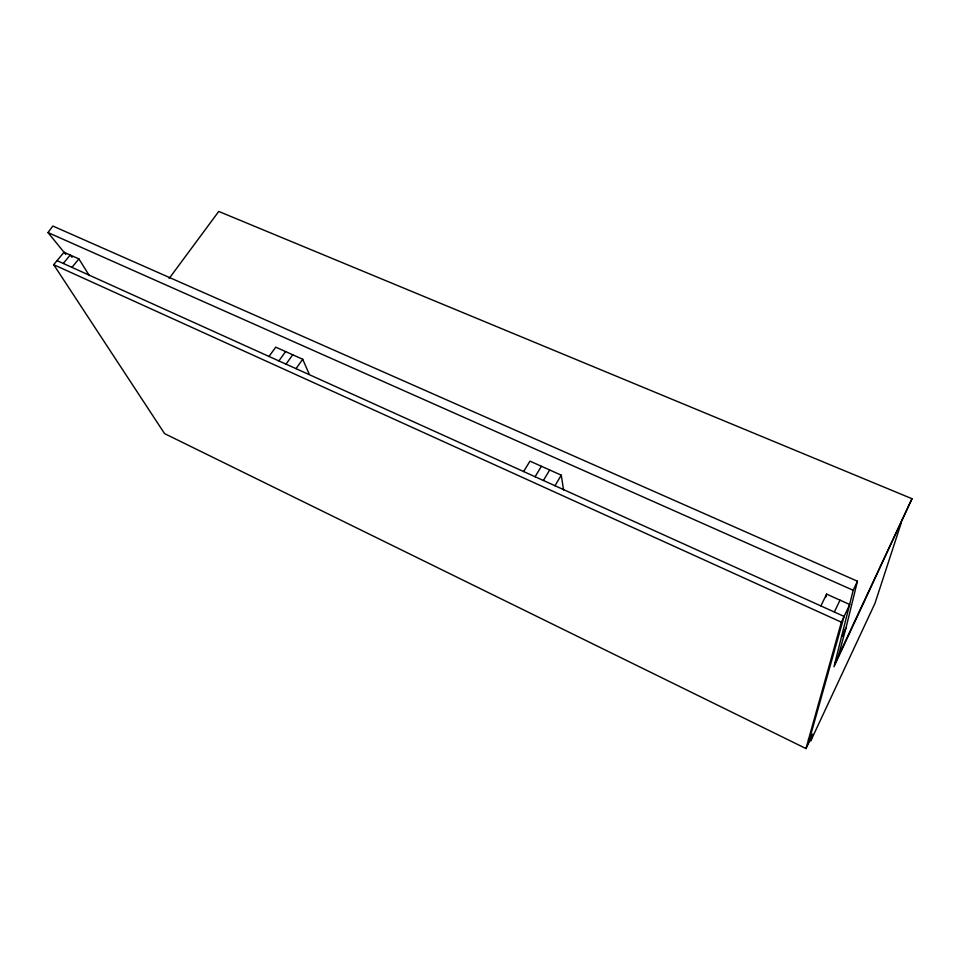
<?xml version="1.0" encoding="UTF-8"?>
<svg xmlns="http://www.w3.org/2000/svg" width="960" height="960" viewBox="0 0 960 960"><rect width="100%" height="100%" fill="white"/><g stroke="black" fill="none" stroke-linecap="round" stroke-linejoin="round"><path stroke-width="1.44" d="M65.82 254.472L48 232.56L52.836 226.032L857.436 581.22L853.188 590.28L833.976 666.756L912 498.708L218.748 211.44L169.128 278.508M825.888 597.048L826.596 594.132L849.756 604.512L841.368 622.176L805.992 748.56L164.568 433.608L53.688 264.672L64.008 252.24L78.9 258.912L89.22 275.412M857.436 581.22L845.964 628.068L842.088 636.372L845.928 628.188L838.344 656.244M808.188 743.856L844.104 616.428L57.048 260.628M808.368 739.488L810.864 740.7L812.748 734.088L805.992 748.56M901.296 522.72L874.968 603.372L810.864 740.7M834.696 664.032L912 498.708M834.348 612.012L840.024 600.156M820.884 605.928L826.596 594.132M554.988 485.724L561.264 475.176L529.968 461.136L523.62 471.552M543.384 480.48L549.696 469.992M535.092 476.736L541.404 466.272M296.004 368.652L302.7 359.256L275.736 347.16L269.004 356.448M286.02 364.14L292.74 354.792M278.88 360.912L285.6 351.588M71.952 267.36L78.9 258.912M63.264 263.436L70.224 255.024L72.084 257.328M48 232.56L853.188 590.28M53.688 264.672L841.368 622.176M302.7 359.256L309.264 374.268M561.264 475.176L563.568 489.948"/></g></svg>
